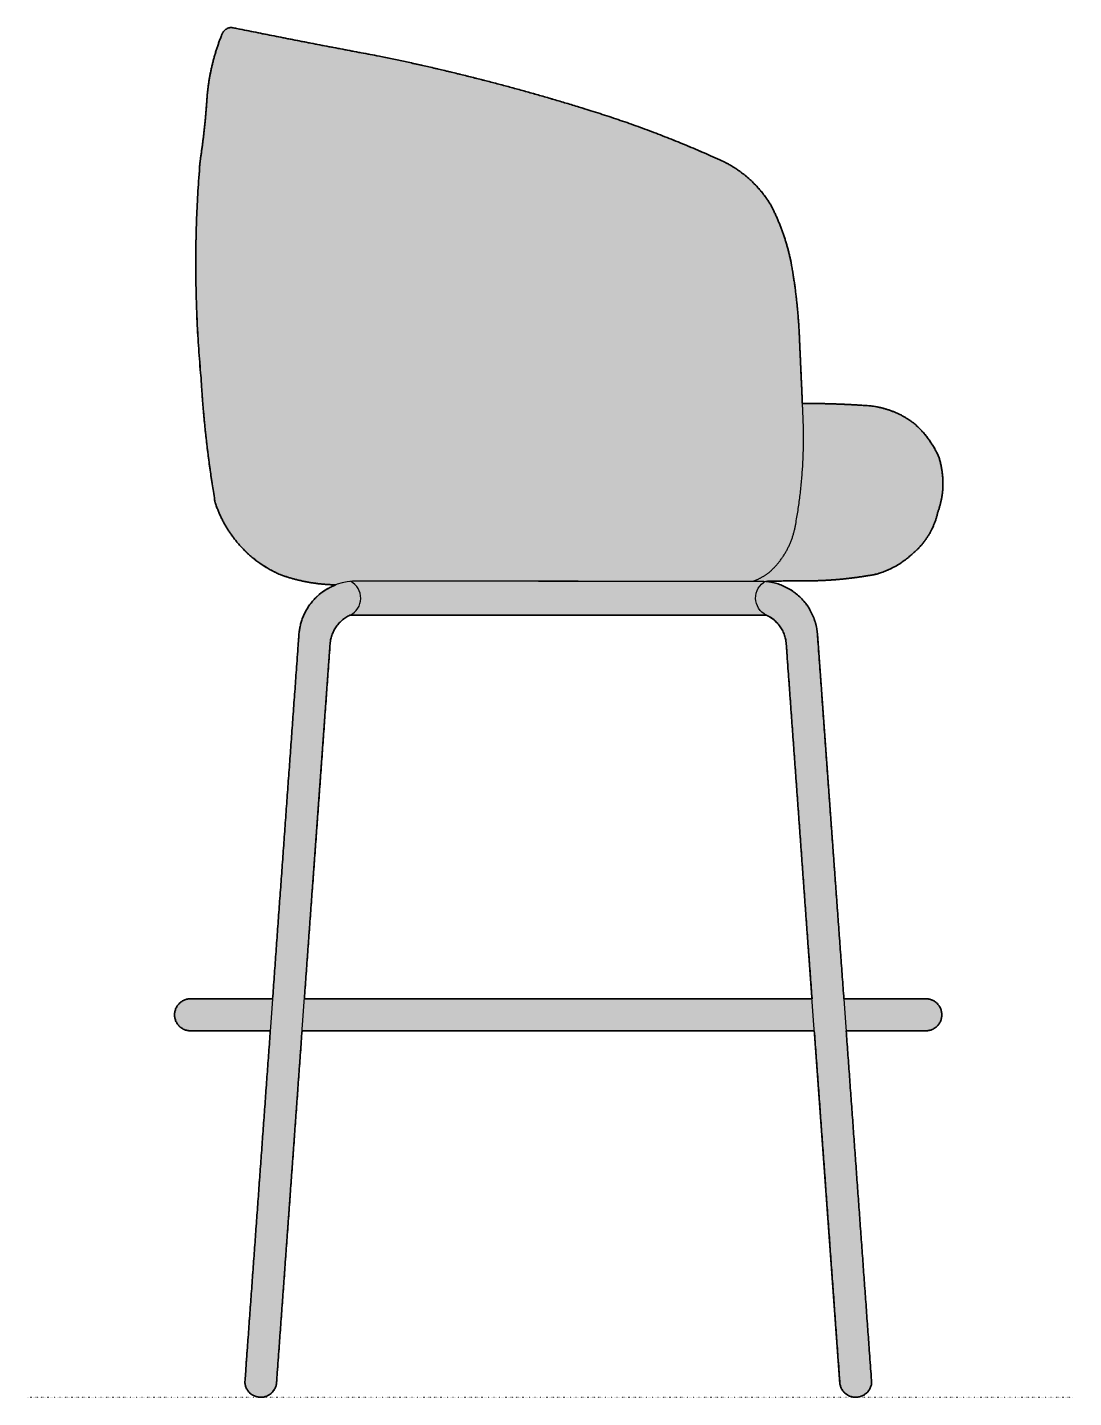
# Model space of a CAD drawing. Header units: millimetres. Extents: x 0 to 1874, y -1262 to 1068.
# Drawn here: x 1045 to 1859, y 0 to 1066 of the extents above; entities that cross this region are included whole.
import ezdxf

# ---------------------------------------------------------------- set-up
doc = ezdxf.new("R2010")
doc.units = ezdxf.units.MM
doc.linetypes.add('Dots', pattern=[1, 0, -1])
doc.layers.add('Blocks', color=7, linetype='Continuous')
doc.layers.add('Blocks$Fill', color=7, linetype='Continuous', true_color=0xffffff)
for name, color, linetype, lineweight, true_color in [('Blocks$Inner', 7, 'Continuous', 25, 0x007f00), ('Blocks$Outline', 7, 'Continuous', 35, 0xff3f3f), ('Groud', 7, 'Dots', 25, 0x243775)]:
    doc.layers.add(name, color=color, linetype=linetype, lineweight=lineweight, true_color=true_color)

# ---------------------------------------------------------------- blocks, each defined once
blk = doc.blocks.new('Nest High Chair Side')
at = {"layer": 'Blocks$Fill'}
h = blk.add_hatch(color=256, dxfattribs=at)
h.paths.add_polyline_path([(189, 285.2), (169.2, 11.4), (169.2, 11.1), (169.2, 10.9), (169.2, 10.6), (169.3, 10.4), (169.3, 10.1), (169.4, 9.8), (169.4, 9.6), (169.5, 9.3), (169.6, 9), (169.6, 8.8), (169.7, 8.5), (169.8, 8.3), (169.9, 8), (170, 7.7), (170.1, 7.5), (170.2, 7.2), (170.4, 6.9), (170.5, 6.7), (170.6, 6.4), (170.8, 6.2), (170.9, 5.9), (171.1, 5.7), (171.2, 5.4), (171.4, 5.2), (171.6, 5), (171.7, 4.7), (171.9, 4.5), (172.1, 4.3), (172.3, 4.1), (172.5, 3.8), (172.7, 3.6), (172.9, 3.4), (173.1, 3.2), (173.4, 3), (173.6, 2.8), (173.8, 2.6), (174.1, 2.5), (174.3, 2.3), (174.5, 2.1), (174.8, 2), (175, 1.8), (175.3, 1.7), (175.5, 1.5), (175.8, 1.4), (176, 1.2), (176.3, 1.1), (176.6, 1), (176.8, 0.9), (177.1, 0.8), (177.4, 0.7), (177.6, 0.6), (177.9, 0.5), (178.2, 0.4), (178.4, 0.4), (178.7, 0.3), (179, 0.2), (179.2, 0.2), (179.5, 0.1), (179.8, 0.1), (180, 0.1), (180.3, 0), (180.5, 0), (180.8, 0), (181.1, 0), (181.3, 0), (181.6, 0), (181.8, 0), (182.1, 0), (182.4, 0), (182.6, 0), (182.9, 0), (183.2, 0.1), (183.5, 0.1), (183.7, 0.2), (184, 0.2), (184.3, 0.3), (184.5, 0.3), (184.8, 0.4), (185.1, 0.5), (185.4, 0.6), (185.6, 0.7), (185.9, 0.8), (186.2, 0.9), (186.4, 1), (186.7, 1.1), (187, 1.2), (187.2, 1.3), (187.5, 1.5), (187.7, 1.6), (188, 1.8), (188.2, 1.9), (188.5, 2.1), (188.7, 2.3), (189, 2.4), (189.2, 2.6), (189.4, 2.8), (189.7, 3), (189.9, 3.2), (190.1, 3.4), (190.3, 3.6), (190.5, 3.8), (190.7, 4), (190.9, 4.2), (191.1, 4.5), (191.3, 4.7), (191.5, 4.9), (191.6, 5.2), (191.8, 5.4), (192, 5.6), (192.1, 5.9), (192.3, 6.1), (192.4, 6.4), (192.5, 6.6), (192.7, 6.9), (192.8, 7.1), (192.9, 7.4), (193, 7.6), (193.1, 7.9), (193.2, 8.2), (193.3, 8.4), (193.4, 8.7), (193.5, 8.9), (193.5, 9.2), (193.6, 9.4), (193.6, 9.7), (193.7, 10), (193.8, 10.2), (193.8, 10.5), (213.7, 285.2), (407, 285.2), (612.3, 285.2), (632.2, 10.5), (632.3, 10.2), (632.3, 10), (632.4, 9.7), (632.4, 9.4), (632.5, 9.2), (632.6, 8.9), (632.7, 8.7), (632.7, 8.4), (632.8, 8.2), (632.9, 7.9), (633, 7.6), (633.1, 7.4), (633.3, 7.1), (633.4, 6.9), (633.5, 6.6), (633.6, 6.4), (633.8, 6.1), (633.9, 5.9), (634.1, 5.6), (634.2, 5.4), (634.4, 5.2), (634.6, 4.9), (634.8, 4.7), (634.9, 4.5), (635.1, 4.2), (635.3, 4), (635.5, 3.8), (635.7, 3.6), (635.9, 3.4), (636.2, 3.2), (636.4, 3), (636.6, 2.8), (636.8, 2.6), (637.1, 2.4), (637.3, 2.3), (637.5, 2.1), (637.8, 1.9), (638, 1.8), (638.3, 1.6), (638.5, 1.5), (638.8, 1.3), (639.1, 1.2), (639.3, 1.1), (639.6, 1), (639.9, 0.9), (640.1, 0.8), (640.4, 0.7), (640.7, 0.6), (640.9, 0.5), (641.2, 0.4), (641.5, 0.3), (641.8, 0.3), (642, 0.2), (642.3, 0.2), (642.6, 0.1), (642.8, 0.1), (643.1, 0), (643.4, 0), (643.7, 0), (643.9, 0), (644.2, 0), (644.4, 0), (644.7, 0), (645, 0), (645.2, 0), (645.5, 0), (645.7, 0), (646, 0.1), (646.3, 0.1), (646.5, 0.1), (646.8, 0.2), (647.1, 0.2), (647.3, 0.3), (647.6, 0.4), (647.9, 0.4), (648.1, 0.5), (648.4, 0.6), (648.7, 0.7), (648.9, 0.8), (649.2, 0.9), (649.5, 1), (649.7, 1.1), (650, 1.2), (650.2, 1.4), (650.5, 1.5), (650.8, 1.7), (651, 1.8), (651.3, 2), (651.5, 2.1), (651.7, 2.3), (652, 2.5), (652.2, 2.6), (652.4, 2.8), (652.7, 3), (652.9, 3.2), (653.1, 3.4), (653.3, 3.6), (653.5, 3.8), (653.7, 4.1), (653.9, 4.3), (654.1, 4.5), (654.3, 4.7), (654.5, 5), (654.6, 5.2), (654.8, 5.4), (655, 5.7), (655.1, 5.9), (655.3, 6.2), (655.4, 6.4), (655.5, 6.7), (655.7, 6.9), (655.8, 7.2), (655.9, 7.5), (656, 7.7), (656.1, 8), (656.2, 8.3), (656.3, 8.5), (656.4, 8.8), (656.5, 9), (656.5, 9.3), (656.6, 9.6), (656.6, 9.8), (656.7, 10.1), (656.7, 10.4), (656.8, 10.6), (656.8, 10.9), (656.8, 11.1), (656.9, 11.4), (637.1, 285.2), (700.1, 285.2), (700.4, 285.2), (700.6, 285.2), (700.9, 285.3), (701.2, 285.3), (701.4, 285.4), (701.7, 285.4), (702, 285.5), (702.2, 285.6), (702.5, 285.6), (702.8, 285.7), (703, 285.8), (703.3, 285.9), (703.6, 286), (703.8, 286.1), (704.1, 286.2), (704.4, 286.4), (704.6, 286.5), (704.9, 286.6), (705.2, 286.8), (705.4, 286.9), (705.7, 287.1), (705.9, 287.2), (706.2, 287.4), (706.4, 287.6), (706.6, 287.8), (706.9, 287.9), (707.1, 288.1), (707.3, 288.3), (707.6, 288.5), (707.8, 288.8), (708, 289), (708.2, 289.2), (708.4, 289.4), (708.6, 289.6), (708.8, 289.9), (709, 290.1), (709.2, 290.4), (709.3, 290.6), (709.5, 290.9), (709.7, 291.1), (709.8, 291.4), (710, 291.6), (710.1, 291.9), (710.2, 292.2), (710.4, 292.4), (710.5, 292.7), (710.6, 293), (710.7, 293.3), (710.8, 293.5), (710.9, 293.8), (711, 294.1), (711, 294.4), (711.1, 294.6), (711.2, 294.9), (711.2, 295.2), (711.3, 295.5), (711.3, 295.7), (711.4, 296), (711.4, 296.3), (711.4, 296.6), (711.5, 296.8), (711.5, 297.1), (711.5, 297.4), (711.5, 297.6), (711.5, 297.9), (711.5, 298.2), (711.5, 298.4), (711.4, 298.7), (711.4, 299), (711.4, 299.2), (711.3, 299.5), (711.3, 299.8), (711.2, 300.1), (711.2, 300.3), (711.1, 300.6), (711, 300.9), (711, 301.2), (710.9, 301.4), (710.8, 301.7), (710.7, 302), (710.6, 302.3), (710.5, 302.5), (710.4, 302.8), (710.2, 303.1), (710.1, 303.3), (710, 303.6), (709.8, 303.9), (709.7, 304.1), (709.5, 304.4), (709.3, 304.6), (709.2, 304.9), (709, 305.1), (708.8, 305.4), (708.6, 305.6), (708.4, 305.8), (708.2, 306.1), (708, 306.3), (707.8, 306.5), (707.6, 306.7), (707.3, 306.9), (707.1, 307.1), (706.9, 307.3), (706.6, 307.5), (706.4, 307.7), (706.2, 307.9), (705.9, 308), (705.7, 308.2), (705.4, 308.3), (705.2, 308.5), (704.9, 308.6), (704.6, 308.8), (704.4, 308.9), (704.1, 309), (703.8, 309.1), (703.6, 309.2), (703.3, 309.3), (703, 309.4), (702.8, 309.5), (702.5, 309.6), (702.2, 309.7), (702, 309.8), (701.7, 309.8), (701.4, 309.9), (701.2, 309.9), (700.9, 310), (700.6, 310), (700.4, 310), (700.1, 310.1), (635.3, 310.1), (614.7, 593.8), (614.7, 594.7), (614.6, 595.6), (614.5, 596.5), (614.3, 597.4), (614.2, 598.3), (614, 599.2), (613.8, 600.1), (613.6, 601), (613.4, 601.9), (613.1, 602.8), (612.8, 603.7), (612.5, 604.7), (612.2, 605.6), (611.9, 606.5), (611.5, 607.4), (611.1, 608.3), (610.7, 609.2), (610.3, 610.1), (609.9, 611), (609.4, 611.8), (608.9, 612.7), (608.4, 613.6), (607.9, 614.4), (607.3, 615.3), (606.8, 616.1), (606.2, 616.9), (605.6, 617.7), (604.9, 618.5), (604.3, 619.3), (603.6, 620.1), (603, 620.8), (602.3, 621.6), (601.5, 622.3), (600.8, 623), (600.1, 623.7), (599.3, 624.3), (598.5, 625), (597.7, 625.6), (596.9, 626.2), (596.1, 626.8), (595.3, 627.4), (594.4, 628), (593.6, 628.5), (592.7, 629), (591.9, 629.5), (591, 630), (590.1, 630.4), (589.2, 630.9), (588.3, 631.3), (587.4, 631.7), (586.5, 632.1), (585.6, 632.4), (584.7, 632.7), (583.8, 633), (582.9, 633.3), (582, 633.6), (581, 633.8), (580.1, 634), (579.2, 634.2), (578.3, 634.4), (577.4, 634.6), (576.5, 634.7), (575.6, 634.8), (574.7, 634.9), (613.4, 635.4), (619.3, 635.6), (625.2, 636), (631.1, 636.4), (637, 637), (642.9, 637.7), (648.8, 638.5), (654.7, 639.5), (660.5, 640.5), (662.4, 641.1), (664.3, 641.7), (666.2, 642.4), (668, 643.1), (669.9, 643.9), (671.7, 644.7), (673.5, 645.6), (675.2, 646.6), (677, 647.6), (678.7, 648.6), (680.3, 649.7), (682, 650.9), (683.6, 652.1), (685.1, 653.3), (686.7, 654.6), (688.1, 655.9), (689.1, 656.7), (690, 657.5), (690.9, 658.3), (691.8, 659.1), (692.7, 660), (693.5, 660.9), (694.4, 661.8), (695.2, 662.7), (696, 663.6), (696.8, 664.5), (697.6, 665.5), (698.3, 666.5), (699, 667.5), (699.7, 668.5), (700.4, 669.6), (701.1, 670.6), (701.7, 671.7), (702.3, 672.8), (702.9, 673.8), (703.5, 674.9), (704.1, 676.1), (704.6, 677.2), (705.1, 678.3), (705.6, 679.4), (706, 680.6), (706.4, 681.7), (706.8, 682.9), (707.2, 684.1), (707.5, 685.2), (707.9, 686.4), (708.2, 687.6), (708.4, 688.8), (708.8, 689.9), (709.2, 691), (709.6, 692.1), (709.9, 693.3), (710.2, 694.4), (710.5, 695.5), (710.8, 696.7), (711, 697.9), (711.3, 699), (711.5, 700.2), (711.7, 701.4), (711.8, 702.5), (712, 703.7), (712.1, 704.9), (712.2, 706.1), (712.3, 707.2), (712.3, 708.8), (712.4, 710.3), (712.4, 711.9), (712.3, 713.4), (712.2, 715), (712.1, 716.5), (712, 718.1), (711.8, 719.6), (711.6, 721.1), (711.3, 722.7), (711, 724.2), (710.7, 725.7), (710.4, 727.2), (710, 728.7), (709.6, 730.2), (709.2, 731.7), (708.3, 733.5), (707.4, 735.4), (706.5, 737.2), (705.5, 738.9), (704.4, 740.7), (703.4, 742.4), (702.2, 744.1), (701, 745.7), (699.8, 747.4), (698.6, 749), (697.2, 750.5), (695.9, 752.1), (694.5, 753.5), (693.1, 755), (691.6, 756.4), (690.1, 757.7), (689.2, 758.5), (688.2, 759.2), (687.2, 759.9), (686.2, 760.6), (685.1, 761.2), (684.1, 761.9), (683.1, 762.5), (682, 763.1), (680.9, 763.7), (679.8, 764.3), (678.7, 764.8), (677.6, 765.4), (676.5, 765.9), (675.4, 766.4), (674.2, 766.8), (673.1, 767.3), (671.9, 767.7), (670.7, 768.1), (669.6, 768.5), (668.4, 768.9), (667.2, 769.2), (666, 769.6), (664.8, 769.9), (663.6, 770.2), (662.4, 770.4), (661.2, 770.7), (660, 770.9), (658.8, 771.1), (657.6, 771.2), (656.4, 771.4), (655.2, 771.5), (654, 771.6), (641.3, 772.4), (628.5, 773), (615.8, 773.3), (603, 773.4), (600.8, 822.4), (600, 837.5), (598.6, 852.6), (596.7, 867.7), (594.3, 882.6), (593.7, 885.6), (593, 888.5), (592.3, 891.4), (591.5, 894.4), (590.7, 897.3), (589.8, 900.2), (588.9, 903.1), (587.9, 906), (586.9, 908.9), (585.8, 911.7), (584.6, 914.5), (583.4, 917.4), (582.2, 920.2), (580.9, 922.9), (579.5, 925.7), (578.1, 928.4), (576.5, 931), (574.7, 933.5), (572.9, 935.9), (571, 938.3), (569, 940.7), (566.9, 943), (564.7, 945.2), (562.4, 947.3), (560.1, 949.4), (557.7, 951.3), (555.3, 953.2), (552.8, 955), (550.2, 956.7), (547.6, 958.3), (544.9, 959.9), (542.2, 961.3), (515.1, 973.2), (487.5, 984.2), (459.6, 994.2), (431.4, 1003.3), (392.2, 1014.8), (352.8, 1025.4), (313.1, 1035), (273.2, 1043.7), (158.5, 1066), (158.4, 1066), (158.2, 1065.9), (158, 1065.9), (157.9, 1065.9), (157.7, 1065.9), (157.6, 1065.8), (157.4, 1065.8), (157.2, 1065.7), (157.1, 1065.7), (156.9, 1065.7), (156.8, 1065.6), (156.6, 1065.6), (156.4, 1065.5), (156.3, 1065.4), (156.1, 1065.4), (156, 1065.3), (155.8, 1065.3), (155.7, 1065.2), (155.5, 1065.1), (155.4, 1065), (155.2, 1064.9), (155.1, 1064.9), (154.9, 1064.8), (154.8, 1064.7), (154.6, 1064.6), (154.5, 1064.5), (154.3, 1064.4), (154.2, 1064.3), (154.1, 1064.2), (153.9, 1064.1), (153.8, 1064), (153.6, 1063.9), (153.5, 1063.8), (153.4, 1063.6), (153.3, 1063.5), (153.1, 1063.4), (153, 1063.3), (152.9, 1063.1), (152.8, 1063), (152.7, 1062.9), (152.6, 1062.7), (152.5, 1062.6), (152.4, 1062.5), (152.3, 1062.3), (152.2, 1062.2), (152.1, 1062.1), (152, 1061.9), (151.9, 1061.8), (151.8, 1061.6), (151.7, 1061.5), (151.6, 1061.3), (151.6, 1061.2), (151.5, 1061), (151.4, 1060.9), (151.3, 1060.7), (151.3, 1060.6), (151.2, 1060.4), (151.2, 1060.3), (151.1, 1060.1), (151, 1060), (151, 1059.8), (151, 1059.7), (150.9, 1059.5), (150.9, 1059.4), (148.8, 1053.8), (146.9, 1048.2), (146.1, 1045.3), (145.2, 1042.5), (144.5, 1039.6), (143.8, 1036.7), (143.1, 1033.8), (142.5, 1030.9), (141.9, 1028), (141.4, 1025.1), (140.5, 1019.2), (139.9, 1013.3), (139, 1000.4), (137.7, 987.6), (136.2, 974.8), (134.4, 962), (132.8, 941.1), (131.8, 920.1), (131.2, 899.2), (131, 878.2), (131.3, 857.2), (132.1, 836.2), (133.3, 815.3), (136.7, 769.7), (139.2, 745.1), (142.3, 720.6), (146.1, 696.1), (147.1, 693.4), (148.2, 690.6), (149.3, 687.9), (150.5, 685.2), (151.8, 682.5), (153.3, 679.9), (154.7, 677.3), (156.3, 674.7), (158, 672.3), (159.7, 669.8), (161.5, 667.4), (163.4, 665.1), (165.3, 662.9), (167.3, 660.7), (169.4, 658.6), (171.5, 656.5), (172.9, 655.3), (174.3, 654.1), (175.8, 652.9), (177.3, 651.7), (178.8, 650.6), (180.3, 649.5), (181.9, 648.4), (183.5, 647.3), (185.1, 646.3), (186.7, 645.3), (188.3, 644.4), (190, 643.5), (191.7, 642.6), (193.4, 641.7), (195.1, 640.9), (196.8, 640.1), (199.4, 639.2), (202, 638.4), (204.6, 637.6), (207.3, 636.8), (210, 636.1), (212.7, 635.5), (215.4, 634.9), (218.1, 634.4), (220.8, 633.9), (223.6, 633.5), (226.3, 633.1), (229.1, 632.8), (231.8, 632.6), (234.6, 632.4), (237.3, 632.3), (240.1, 632.2), (239.4, 631.9), (238.6, 631.7), (237.9, 631.3), (237.2, 631), (236.5, 630.7), (235.7, 630.3), (235, 630), (234.3, 629.6), (233.6, 629.2), (232.9, 628.8), (232.2, 628.4), (231.5, 627.9), (230.9, 627.5), (230.2, 627), (229.5, 626.5), (228.9, 626.1), (228.2, 625.6), (227.6, 625.1), (227, 624.5), (226.3, 624), (225.7, 623.5), (225.1, 622.9), (224.5, 622.3), (224, 621.7), (223.4, 621.2), (222.8, 620.6), (222.3, 619.9), (221.7, 619.3), (221.2, 618.7), (220.7, 618.1), (220.2, 617.4), (219.7, 616.8), (219.2, 616.1), (218.8, 615.4), (218.3, 614.8), (217.9, 614.1), (217.5, 613.4), (217.1, 612.7), (216.7, 612), (216.3, 611.3), (215.9, 610.6), (215.6, 609.8), (215.2, 609.1), (214.9, 608.4), (214.6, 607.7), (214.3, 607), (214, 606.2), (213.8, 605.5), (213.3, 604), (212.8, 602.5), (212.4, 601.1), (212.1, 599.6), (211.8, 598.1), (211.6, 596.7), (211.4, 595.2), (211.3, 593.8), (190.8, 310), (125.9, 310.1), (125.7, 310), (125.4, 310), (125.1, 310), (124.9, 309.9), (124.6, 309.9), (124.3, 309.8), (124.1, 309.8), (123.8, 309.7), (123.5, 309.6), (123.3, 309.5), (123, 309.4), (122.7, 309.3), (122.4, 309.2), (122.2, 309.1), (121.9, 309), (121.7, 308.9), (121.4, 308.8), (121.1, 308.6), (120.9, 308.5), (120.6, 308.3), (120.4, 308.2), (120.1, 308), (119.9, 307.9), (119.6, 307.7), (119.4, 307.5), (119.1, 307.3), (118.9, 307.1), (118.7, 306.9), (118.5, 306.7), (118.2, 306.5), (118, 306.3), (117.8, 306.1), (117.6, 305.8), (117.4, 305.6), (117.2, 305.4), (117, 305.1), (116.9, 304.9), (116.7, 304.6), (116.5, 304.4), (116.4, 304.1), (116.2, 303.9), (116.1, 303.6), (115.9, 303.3), (115.8, 303.1), (115.7, 302.8), (115.6, 302.5), (115.4, 302.3), (115.3, 302), (115.2, 301.7), (115.1, 301.4), (115.1, 301.2), (115, 300.9), (114.9, 300.6), (114.8, 300.3), (114.8, 300.1), (114.7, 299.8), (114.7, 299.5), (114.6, 299.2), (114.6, 299), (114.6, 298.7), (114.6, 298.4), (114.6, 298.2), (114.5, 297.9), (114.5, 297.6), (114.5, 297.4), (114.6, 297.1), (114.6, 296.8), (114.6, 296.6), (114.6, 296.3), (114.6, 296), (114.7, 295.7), (114.7, 295.5), (114.8, 295.2), (114.8, 294.9), (114.9, 294.6), (115, 294.4), (115.1, 294.1), (115.1, 293.8), (115.2, 293.5), (115.3, 293.3), (115.4, 293), (115.6, 292.7), (115.7, 292.4), (115.8, 292.2), (115.9, 291.9), (116.1, 291.6), (116.2, 291.4), (116.4, 291.1), (116.5, 290.9), (116.7, 290.6), (116.9, 290.4), (117, 290.1), (117.2, 289.9), (117.4, 289.6), (117.6, 289.4), (117.8, 289.2), (118, 289), (118.2, 288.8), (118.5, 288.5), (118.7, 288.3), (118.9, 288.1), (119.1, 287.9), (119.4, 287.8), (119.6, 287.6), (119.9, 287.4), (120.1, 287.2), (120.4, 287.1), (120.6, 286.9), (120.9, 286.8), (121.1, 286.6), (121.4, 286.5), (121.7, 286.4), (121.9, 286.2), (122.2, 286.1), (122.4, 286), (122.7, 285.9), (123, 285.8), (123.3, 285.7), (123.5, 285.6), (123.8, 285.6), (124.1, 285.5), (124.3, 285.4), (124.6, 285.4), (124.9, 285.3), (125.1, 285.3), (125.4, 285.2), (125.7, 285.2), (125.9, 285.2)], flags=0)
h.paths.add_polyline_path([(575.1, 608.6), (575.8, 608.2), (576.6, 607.9), (577.3, 607.4), (578, 607), (578.7, 606.5), (579.4, 606), (580.1, 605.5), (580.8, 605), (581.5, 604.4), (582.1, 603.8), (582.7, 603.2), (583.4, 602.5), (583.9, 601.9), (584.5, 601.2), (585.1, 600.5), (585.6, 599.8), (586.1, 599.1), (586.6, 598.3), (587, 597.6), (587.4, 596.8), (587.8, 596), (588.2, 595.2), (588.5, 594.4), (588.9, 593.6), (589.1, 592.8), (589.4, 591.9), (589.6, 591.1), (589.8, 590.3), (590, 589.5), (590.2, 588.6), (590.3, 587.8), (590.4, 587), (610.5, 310.1), (403.8, 310.1), (215.5, 310.1), (235.6, 587), (235.7, 587.8), (235.9, 588.6), (236, 589.5), (236.2, 590.3), (236.4, 591.1), (236.6, 591.9), (236.9, 592.8), (237.2, 593.6), (237.5, 594.4), (237.8, 595.2), (238.2, 596), (238.6, 596.8), (239, 597.6), (239.5, 598.3), (239.9, 599.1), (240.4, 599.8), (241, 600.5), (241.5, 601.2), (242.1, 601.9), (242.7, 602.5), (243.3, 603.2), (243.9, 603.8), (244.6, 604.4), (245.2, 605), (245.9, 605.5), (246.6, 606), (247.3, 606.5), (248, 607), (248.7, 607.4), (249.5, 607.9), (250.2, 608.2), (250.9, 608.6)], flags=0)
at = {"layer": 'Blocks$Inner'}
for p, q in [((428.5, 635.1), (253, 635)), ((397.6, 635.1), (572.9, 635.1)), ((575.1, 608.6), (250.9, 608.6)), ((211.3, 593.8), (169.2, 11.4)), ((193.8, 10.5), (235.6, 587)), ((632.2, 10.5), (590.4, 587)), ((614.7, 593.8), (656.9, 11.4)), ((422.2, 310.1), (215.5, 310.1)), ((403.8, 310.1), (610.5, 310.1)), ((419, 285.2), (213.7, 285.2)), ((407, 285.2), (612.3, 285.2))]:
    blk.add_line(p, q, dxfattribs=at)
for centre, radius, start, end in [((166.5, 805.8), 434.7, 2.1915, 10.1767), ((255.7, 590.5), 44.6, 93.4693, 175.7812), ((244.7, 621.9), 14.7, 295.4747, 62.2124), ((563.6, 584.2), 27, 5.824, 64.823), ((181.5, 12.4), 12.4, 184.4734, 351.2143)]:
    blk.add_arc(centre, radius, start, end, dxfattribs=at)
at = {"layer": 'Blocks$Inner', "extrusion": (0, 0, -1)}
for centre, radius, start, end in [((-581.3, 621.9), 14.7, 295.4747, 62.8998), ((-570.1, 590.4), 44.8, 93.608, 175.6804), ((-613.2, -975), 1610.4, 88.63, 90.0101), ((-262.5, 584.2), 27, 5.824, 64.823), ((-644.5, 12.4), 12.4, 184.4734, 351.2143)]:
    blk.add_arc(centre, radius, start, end, dxfattribs=at)
at = {"layer": 'Blocks$Inner'}
for points, weights in [([(150.9, 1059.4), (142.1, 1037.1), (139.9, 1013.3)], [1, 0.990280186546, 1]), ([(158.5, 1066), (152.4, 1065.3), (150.9, 1059.4)], [1, 0.819021124037, 1]), ([(273.2, 1043.7), (215.8, 1054.4), (158.5, 1066)], [1, 0.999978419004, 1]), ([(431.4, 1003.3), (353.3, 1027.4), (273.2, 1043.7)], [1, 0.998762707038, 1]), ([(139.9, 1013.3), (138.3, 987.5), (134.4, 962)], [1, 0.99889628818, 1]), ([(542.2, 961.3), (488.3, 986.1), (431.4, 1003.3)], [1, 0.997576022197, 1]), ([(134.4, 962), (127.3, 878.2), (135, 794.4)], [1, 0.996198951131, 1]), ([(578.1, 928.4), (564.8, 949.9), (542.2, 961.3)], [1, 0.963189810813, 1]), ([(594.3, 882.6), (589.6, 906.5), (578.1, 928.4)], [1, 0.990099449151, 1]), ([(603.4, 766.4), (602, 794.4), (600.8, 822.4)], [1, 0.999978337315, 1]), ([(135, 794.4), (137.8, 745), (146.1, 696.1)], [1, 0.998471722118, 1]), ([(654, 771.6), (628.5, 773.4), (603, 773.4)], [1, 0.999385342166, 1]), ([(690.1, 757.7), (674.1, 770), (654, 771.6)], [1, 0.958698840515, 1]), ([(597.8, 679.4), (605.7, 722.6), (603.4, 766.4)], [1, 0.99314360554, 1]), ([(709.2, 731.7), (702.5, 746.8), (690.1, 757.7)], [1, 0.977037599356, 1]), ([(712.3, 707.2), (712.9, 719.7), (709.2, 731.7)], [1, 0.985146636288, 1]), ([(708.4, 688.8), (711.7, 697.7), (712.3, 707.2)], [1, 0.989000667323, 1]), ([(146.1, 696.1), (153.7, 673.1), (171.5, 656.5)], [1, 0.968434974523, 1]), ([(688.1, 655.9), (704.1, 668.8), (708.4, 688.8)], [1, 0.943069869748, 1]), ([(577.4, 642.1), (594.2, 657.1), (597.8, 679.4)], [1, 0.942130361948, 1]), ([(171.5, 656.5), (182.8, 646.3), (196.8, 640.1)], [1, 0.987238140086, 1]), ([(660.5, 640.5), (676.2, 644.9), (688.1, 655.9)], [1, 0.971874185514, 1]), ([(196.8, 640.1), (217.8, 632.5), (240.1, 632.2)], [1, 0.986179981108, 1]), ([(564.8, 635.1), (571.7, 637.6), (577.4, 642.1)], [1, 0.987681122842, 1]), ([(613.4, 635.4), (637.1, 636), (660.5, 640.5)], [1, 0.996632293934, 1])]:
    blk.add_rational_spline(points, weights, degree=2, dxfattribs=at)
for points, knots in [([(125.9, 310.1), (114.5, 309.1), (114.5, 297.6), (114.5, 286.2), (125.9, 285.2)], [64.550548, 64.550548, 64.550548, 83.068544, 83.068544, 101.586541, 101.586541, 101.586541]), ([(700.1, 285.2), (711.5, 286.2), (711.5, 297.6), (711.5, 309.1), (700.1, 310.1)], [62.773398, 62.773398, 62.773398, 81.291395, 81.291395, 99.809391, 99.809391, 99.809391])]:
    blk.add_rational_spline(points, [1, 0.737583003593, 1, 0.737583003593, 1], degree=2, knots=knots, dxfattribs=at)
for points in [[(190.8, 310), (125.9, 310.1)], [(700.1, 310.1), (635.3, 310.1)], [(125.9, 285.2), (189, 285.2)], [(637.1, 285.2), (700.1, 285.2)]]:
    blk.add_open_spline(points, degree=1, dxfattribs=at)
at = {"layer": 'Blocks$Outline'}
for points in [[(250.9, 608.6), (575.1, 608.6)], [(403.8, 310.1), (215.5, 310.1)], [(610.5, 310.1), (403.8, 310.1)], [(213.7, 285.2), (407, 285.2)], [(407, 285.2), (612.3, 285.2)]]:
    blk.add_lwpolyline(points, dxfattribs=at)
for points, weights, knots in [([(600.8, 822.4), (599.7, 852.7), (594.3, 882.6), (589.6, 906.5), (578.1, 928.4), (564.8, 949.9), (542.2, 961.3), (488.3, 986.1), (431.4, 1003.3), (353.3, 1027.4), (273.2, 1043.7), (215.8, 1054.4), (158.5, 1066), (152.4, 1065.3), (150.9, 1059.4), (142.1, 1037.1), (139.9, 1013.3), (138.3, 987.5), (134.4, 962), (127.3, 878.2), (135, 794.4), (137.8, 745), (146.1, 696.1), (153.7, 673.1), (171.5, 656.5), (182.8, 646.3), (196.8, 640.1), (217.8, 632.5), (240.1, 632.2)], [1, 0.997573010944, 1, 0.990099449151, 1, 0.963189810813, 1, 0.997576022197, 1, 0.998762707038, 1, 0.999978419004, 1, 0.819021124037, 1, 0.990280186546, 1, 0.99889628818, 1, 0.996198951131, 1, 0.998471722118, 1, 0.968434974523, 1, 0.987238140086, 1, 0.986185421255, 0.999989123989], [0, 0, 0, 60.577461, 60.577461, 109.705434, 109.705434, 159.010909, 159.010909, 277.66261, 277.66261, 440.956917, 440.956917, 557.797141, 557.797141, 568.56477, 568.56477, 616.048576, 616.048576, 667.686163, 667.686163, 835.510726, 835.510726, 934.428957, 934.428957, 981.954632, 981.954632, 1012.221961, 1012.221961, 1056.468872, 1056.468872, 1056.468872]), ([(613.4, 635.4), (637.1, 636), (660.5, 640.5), (676.2, 644.9), (688.1, 655.9), (704.1, 668.8), (708.4, 688.8), (711.7, 697.7), (712.3, 707.2), (712.9, 719.7), (709.2, 731.7), (702.5, 746.8), (690.1, 757.7), (674.1, 770), (654, 771.6), (628.5, 773.4), (603, 773.4)], [1, 0.996632293934, 1, 0.971874185514, 1, 0.943069869748, 1, 0.989000667323, 1, 0.985146636288, 1, 0.977037599356, 1, 0.958698840515, 1, 0.999385342166, 1], [0, 0, 0, 47.493954, 47.493954, 79.421518, 79.421518, 118.783615, 118.783615, 137.717251, 137.717251, 162.518612, 162.518612, 195.003892, 195.003892, 234.266561, 234.266561, 285.245649, 285.245649, 285.245649]), ([(240.1, 632.2), (213.4, 622.2), (211.3, 593.8), (201, 451.9), (190.8, 310)], [0.916413269534, 0.806205383217, 1, 1, 1], [13.806582, 13.806582, 13.806582, 64.020717, 64.020717, 348.484352, 348.484352, 348.484352]), ([(635.3, 310.1), (625, 451.9), (614.7, 593.8), (611.9, 631.1), (574.7, 634.9)], [1, 1, 1, 0.761545320948, 0.985926815226], [1012.758608, 1012.758608, 1012.758608, 1297.202519, 1297.202519, 1359.44436, 1359.44436, 1359.44436]), ([(215.5, 310.1), (225.6, 448.5), (235.6, 587), (237.2, 602.1), (250.9, 608.6)], [1, 1, 1, 0.870627129309, 0.999466800677], [984.409634, 984.409634, 984.409634, 1262.037464, 1262.037464, 1289.754226, 1289.754226, 1289.754226]), ([(575.1, 608.6), (588.8, 602.1), (590.4, 587), (600.4, 448.5), (610.5, 310.1)], [0.999466800677, 0.870627129309, 1, 1, 1], [71.46901, 71.46901, 71.46901, 99.185772, 99.185772, 376.813602, 376.813602, 376.813602]), ([(190.8, 310), (158.3, 310.1), (125.9, 310.1), (114.5, 309.1), (114.5, 297.6), (114.5, 286.2), (125.9, 285.2), (157.4, 285.2), (189, 285.2)], [1, 1, 1, 0.737583003593, 1, 0.737583003593, 1, 1, 1], [0, 0, 0, 64.550548, 64.550548, 83.068544, 83.068544, 101.586541, 101.586541, 164.359939, 164.359939, 164.359939]), ([(637.1, 285.2), (668.6, 285.2), (700.1, 285.2), (711.5, 286.2), (711.5, 297.6), (711.5, 309.1), (700.1, 310.1), (667.7, 310.1), (635.3, 310.1)], [1, 1, 1, 0.737583003593, 1, 0.737583003593, 1, 1, 1], [0, 0, 0, 62.773398, 62.773398, 81.291395, 81.291395, 99.809391, 99.809391, 164.359939, 164.359939, 164.359939]), ([(189, 285.2), (179.1, 148.3), (169.2, 11.4), (170, 0.4), (181.1, 0), (192.1, -0.4), (193.8, 10.5), (203.8, 147.8), (213.7, 285.2)], [1, 1, 1, 0.746809651847, 1, 0.746809651847, 1, 1, 1], [373.430704, 373.430704, 373.430704, 647.909584, 647.909584, 665.969439, 665.969439, 684.029294, 684.029294, 959.4612, 959.4612, 959.4612]), ([(612.3, 285.2), (622.3, 147.8), (632.2, 10.5), (633.9, -0.4), (645, 0), (656, 0.4), (656.9, 11.4), (647, 148.3), (637.1, 285.2)], [1, 1, 1, 0.746809651847, 1, 0.746809651847, 1, 1, 1], [401.762036, 401.762036, 401.762036, 677.193942, 677.193942, 695.253797, 695.253797, 713.313652, 713.313652, 987.792532, 987.792532, 987.792532])]:
    blk.add_rational_spline(points, weights, degree=2, knots=knots, dxfattribs=at)
for points, weights in [([(603, 773.4), (601.9, 797.9), (600.8, 822.4)], [0.999995259927, 0.999981046057, 1]), ([(574.7, 634.9), (594.1, 635.4), (613.4, 635.4)], [1, 0.999927473182, 1])]:
    blk.add_rational_spline(points, weights, degree=2, dxfattribs=at)

msp = doc.modelspace()

# ---------------------------------------------------------------- linework, layer by layer
at = {"layer": 'Groud'}
msp.add_lwpolyline([(1044.8, 0), (1858.8, 0)], dxfattribs=at)

# ---------------------------------------------------------------- block references
at = {"layer": 'Blocks'}
msp.add_blockref('Nest High Chair Side', (1044.8, 0), dxfattribs=at)

doc.saveas('drawing.dxf')
